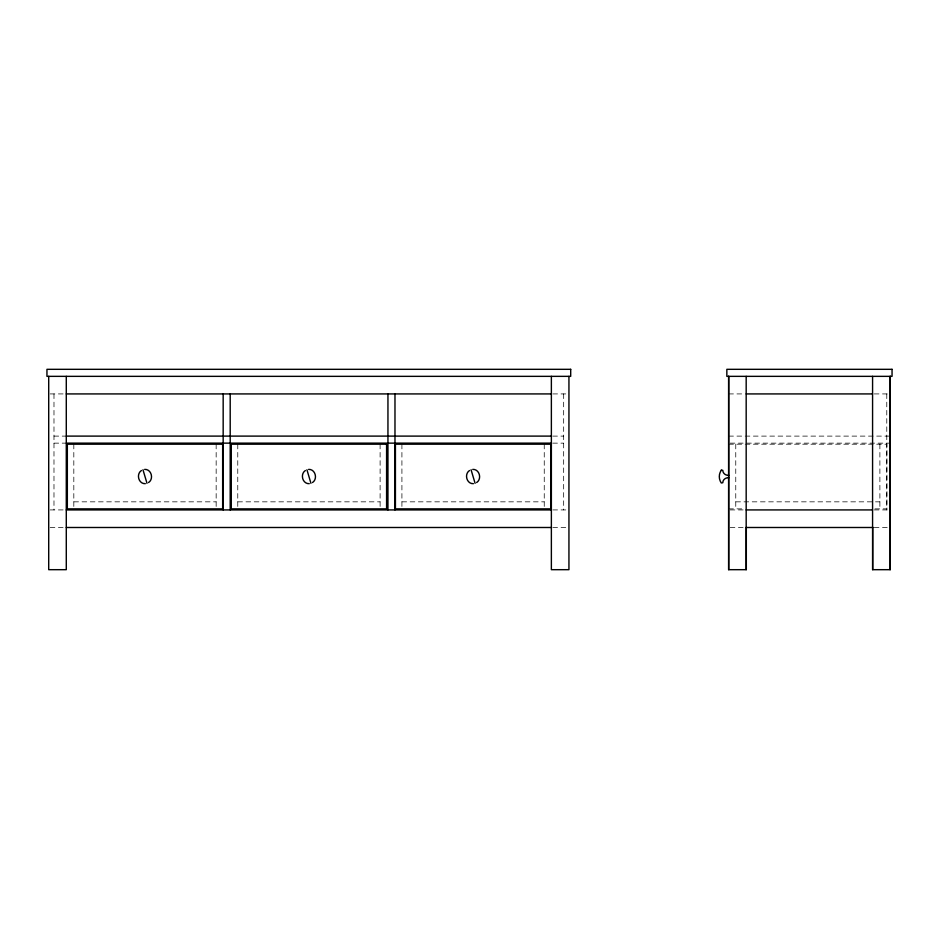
<?xml version="1.0" encoding="UTF-8"?>
<svg xmlns="http://www.w3.org/2000/svg" width="939" height="939" viewBox="0 0 939 939"><rect width="100%" height="100%" fill="white"/><g stroke="black" fill="none" stroke-linecap="round" stroke-linejoin="round"><path stroke-width="0.7" stroke-dasharray="4.7 3.52" d="M50.178 393.922L64.814 393.922M552.836 393.922L567.473 393.922M728.734 393.922L744.744 393.922M874.279 393.922L890.289 393.922M53.981 436.107L66.282 436.107M552.731 436.107L563.67 436.107M728.734 436.107L888.834 436.107M53.981 443.138L66.282 443.138M552.731 443.138L563.67 443.138M730.19 443.138L888.834 443.138M728.734 444.194L886.921 444.194L886.921 508.868L873.74 508.868M73.817 501.837L216.158 501.837M237.767 501.837L380.107 501.837M401.915 501.837L544.244 501.837M735.765 501.837L879.89 501.837M728.734 508.868L744.85 508.868M50.178 509.924L66.282 509.924M552.836 509.924L568.94 509.924M730.19 509.924L744.744 509.924M874.279 509.924L888.834 509.924M50.178 527.495L64.814 527.495M552.836 527.495L567.473 527.495M730.19 527.495L744.744 527.495M874.279 527.495L888.834 527.495M886.78 393.922L886.78 509.924M879.89 444.194L879.89 508.868M735.765 444.194L735.765 508.868M563.67 393.922L563.67 509.924M544.244 444.194L544.244 507.459M401.915 444.194L401.915 507.459M380.107 444.194L380.107 507.459M237.767 444.194L237.767 507.459M216.158 444.194L216.158 507.459M73.817 444.194L73.817 507.459M53.981 393.922L53.981 509.924"/><path stroke-width="1.41" d="M721.293 470.075L722.784 470.333A5.235 4.988 0 0 0 728.734 475.251M141.413 470.521C135.944 474.066 138.538 484.043 145.31 483.679M148.562 482.54C154.031 478.996 151.449 469.019 144.665 469.383M305.363 470.521C299.893 474.066 302.487 484.043 309.26 483.679M312.511 482.54C317.981 478.996 315.387 469.019 308.614 469.383M469.5 470.521C464.03 474.066 466.624 484.043 473.397 483.679M476.66 482.54C482.13 478.996 479.536 469.019 472.751 469.383M66.282 393.922L551.369 393.922M746.176 393.922L872.577 393.922M66.282 436.107L551.369 436.107M66.282 443.138L551.369 443.138M66.282 509.924L551.369 509.924M746.176 509.924L872.577 509.924M66.282 527.495L551.369 527.495M746.176 527.495L872.824 527.495M471.061 469.735L475.099 483.327M306.924 469.735L310.95 483.327M142.974 469.735L147 483.327M890.289 376.351L890.289 569.68L872.577 569.68L872.577 376.351M890.149 376.351L890.149 569.68M872.718 527.202L872.718 569.68M746.317 527.202L746.317 569.68L728.594 569.68L728.594 376.351M746.176 376.351L746.176 569.68M728.734 376.351L728.734 569.68M568.94 376.351L568.94 569.68L551.369 569.68L551.369 376.351M394.979 393.922L394.979 509.924M387.948 393.922L387.948 509.924M230.196 393.922L230.196 509.924M223.165 393.922L223.165 509.924M66.282 376.351L66.282 569.68L48.711 569.68L48.711 376.351M721.281 470.251A12.242 11.655 0 0 0 721.281 482.986L722.784 482.728A5.235 4.988 0 0 1 728.734 477.798M570.701 369.32L46.95 369.32L46.95 376.351L570.701 376.351L570.701 369.32M892.05 369.32L726.845 369.32L726.845 376.351L892.05 376.351L892.05 369.32M222.649 444.194L67.338 444.194L67.338 508.868L222.649 508.868L222.649 444.194M386.586 444.194L231.276 444.194L231.276 508.868L386.586 508.868L386.586 444.194M550.735 444.194L395.425 444.194L395.425 508.868L550.735 508.868L550.735 444.194"/></g></svg>
